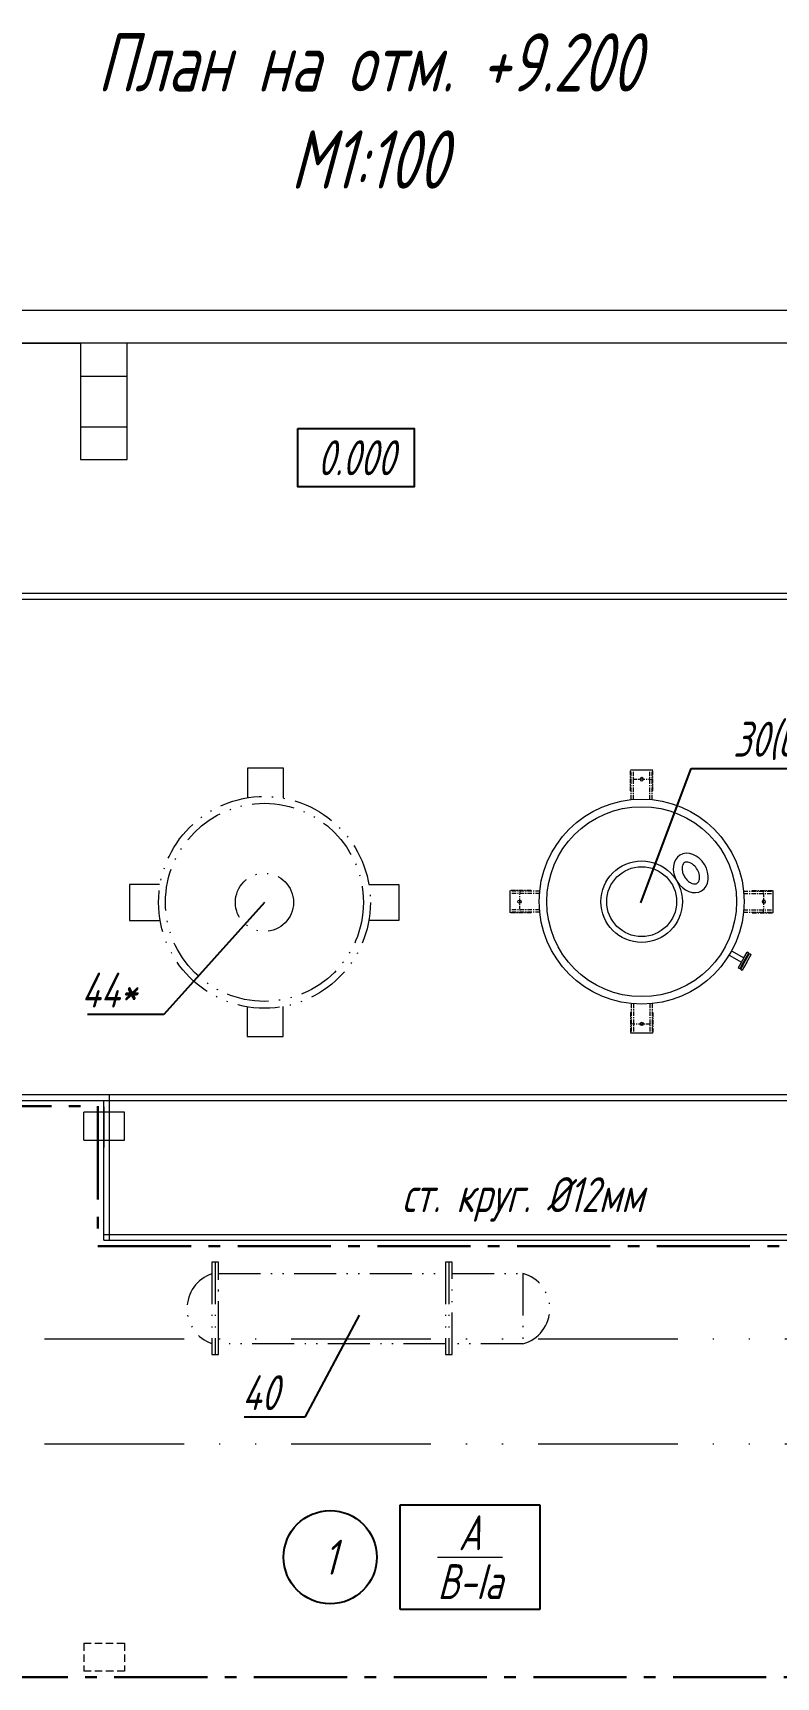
# Model space of a CAD drawing. Header units: millimetres. Extents: x -14296 to 10264, y -13087 to -5602.
# Drawn here: x -1665.4 to -1601.6, y -12946.4 to -12805.2 of the extents above; entities that cross this region are included whole.
import ezdxf
from ezdxf import colors
from ezdxf.entities.mleader import LeaderData, LeaderLine
from ezdxf.math import Vec2, Vec3

# ---------------------------------------------------------------- set-up
doc = ezdxf.new("R2010")
doc.units = ezdxf.units.MM
for name, pattern in [('ACAD_ISO12W100', [21, 12, -3, 0, -3, 0, -3]), ('CENTER2', [1.125, 0.75, -0.125, 0.125, -0.125]), ('gost6', [12, 8, -1.5, 1, -1.5]), ('HIDDEN', [9.525, 6.35, -3.175])]:
    doc.linetypes.add(name, pattern=pattern)
for name, color, linetype, lineweight in [('1', 4, 'Continuous', 15), ('Заземление (Сущ)', 6, 'gost6', 25), ('Линия выноска', 137, 'Continuous', 25), ('Рамка тонкая', 5, 'Continuous', 25), ('Строительный', 251, 'Continuous', 13), ('Текст', 7, 'Continuous', 20), ('Технологическое', 156, 'Continuous', 18)]:
    doc.layers.add(name, color=color, linetype=linetype, lineweight=lineweight)
doc.styles.add('Simplex', font='simplex.shx', dxfattribs={"width": 0.7, "oblique": 15})
doc.linetypes.add('ограждение1', pattern='A,0.25,-0.1,[133,ltypeshp.shx,S=0.1,R=0,X=-0.1,Y=0],-0.1,1', length=1.45)

# ---------------------------------------------------------------- blocks, each defined once
blk = doc.blocks.new('_None')

msp = doc.modelspace()

# ---------------------------------------------------------------- linework, layer by layer
at = {"layer": '1', "color": 3}
msp.add_line((-1659.30741, -12897.43588), (-1659.30741, -12900.92021), dxfattribs=at)
at = {"layer": 'Заземление (Сущ)', "lineweight": 30}
for p, q in [((-1719.80741, -12897.37681), (-1659.80741, -12897.37681)), ((-1659.80741, -12897.37681), (-1659.80741, -12909.37681)), ((-1659.80741, -12909.37681), (-1555.87953, -12909.37681)), ((-1778.40741, -12946.37681), (-1597.80741, -12946.37681))]:
    msp.add_line(p, q, dxfattribs=at)
at = {"layer": 'Рамка тонкая'}
for p, q in [((-1633.86045, -12931.58392), (-1621.86045, -12931.58392)), ((-1633.86045, -12940.58392), (-1633.86045, -12931.58392)), ((-1621.86045, -12931.58392), (-1621.86045, -12940.58392)), ((-1621.86045, -12940.58392), (-1633.86045, -12940.58392))]:
    msp.add_line(p, q, dxfattribs=at)
msp.add_lwpolyline([(-1642.64508, -12839.21372), (-1632.64508, -12839.21372), (-1632.64508, -12844.21372), (-1642.64508, -12844.21372)], close=True, dxfattribs=at)
msp.add_circle((-1639.86045, -12936.08392), 4, dxfattribs=at)
at = {"layer": 'Строительный'}
for p, q in [((-1589.60645, -12829.06534), (-1719.30741, -12829.07681)), ((-1719.30741, -12831.87681), (-1661.30741, -12831.87681)), ((-1597.30741, -12831.87681), (-1719.30741, -12831.87681)), ((-1657.30741, -12831.87681), (-1661.30741, -12831.87681)), ((-1661.30741, -12831.87681), (-1661.30741, -12841.87681)), ((-1657.30741, -12841.87681), (-1657.30741, -12831.87681)), ((-1661.30741, -12834.70264), (-1657.30741, -12834.70264)), ((-1661.30741, -12839.05098), (-1657.30741, -12839.05098)), ((-1661.30741, -12841.87681), (-1657.30741, -12841.87681)), ((-1661.03241, -12900.27681), (-1661.03241, -12897.87681)), ((-1657.53241, -12897.87681), (-1661.03241, -12897.87681)), ((-1657.53241, -12900.27681), (-1657.53241, -12897.87681)), ((-1661.03241, -12900.27681), (-1657.53241, -12900.27681))]:
    msp.add_line(p, q, dxfattribs=at)
at = {"layer": 'Строительный', "linetype": 'ограждение1', "ltscale": 3}
for p, q in [((-1597.80741, -12853.37681), (-1779.40741, -12853.37681)), ((-1718.80741, -12896.37681), (-1555.30741, -12896.37681)), ((-1658.80741, -12908.87681), (-1658.80741, -12896.37681)), ((-1659.30741, -12908.37681), (-1554.87953, -12908.37681))]:
    msp.add_line(p, q, dxfattribs=at)
at = {"layer": 'Строительный', "ltscale": 0.3}
for p, q in [((-1597.30741, -12853.87681), (-1721.30741, -12853.87681)), ((-1719.30741, -12896.87681), (-1555.30741, -12896.87681)), ((-1659.30741, -12908.87681), (-1659.30741, -12896.87681)), ((-1659.30741, -12908.87681), (-1555.37953, -12908.87681))]:
    msp.add_line(p, q, dxfattribs=at)
at = {"layer": 'Строительный', "color": 0, "linetype": 'ACAD_ISO12W100'}
for p, q in [((-1419.20741, -12917.37681), (-1779.40741, -12917.37681)), ((-1419.20741, -12926.37681), (-1779.40741, -12926.37681))]:
    msp.add_line(p, q, dxfattribs=at)
at = {"layer": 'Строительный', "linetype": 'HIDDEN', "ltscale": 0.1}
for p, q in [((-1661.03241, -12943.47681), (-1657.53241, -12943.47681)), ((-1661.03241, -12943.47681), (-1661.03241, -12945.87681)), ((-1657.53241, -12943.47681), (-1657.53241, -12945.87681)), ((-1657.53241, -12945.87681), (-1661.03241, -12945.87681))]:
    msp.add_line(p, q, dxfattribs=at)
at = {"layer": 'Технологическое', "linetype": 'CENTER2', "ltscale": 0.5}
for p, q in [((-1614.05741, -12870.31646), (-1614.05741, -12868.51646)), ((-1614.00741, -12871.0626), (-1614.00741, -12868.51646)), ((-1613.80741, -12871.0626), (-1613.80741, -12868.51646)), ((-1612.40741, -12871.0626), (-1612.40741, -12868.51646)), ((-1612.20741, -12871.0626), (-1612.20741, -12868.51646)), ((-1612.15741, -12870.31646), (-1612.15741, -12868.51646)), ((-1622.60741, -12878.86646), (-1624.40741, -12878.86646)), ((-1621.86126, -12878.91646), (-1624.40741, -12878.91646)), ((-1621.86126, -12879.11646), (-1624.40741, -12879.11646)), ((-1604.35355, -12878.91646), (-1601.80741, -12878.91646)), ((-1604.35355, -12879.11646), (-1601.80741, -12879.11646)), ((-1603.60741, -12878.86646), (-1601.80741, -12878.86646)), ((-1621.86126, -12880.51646), (-1624.40741, -12880.51646)), ((-1621.86126, -12880.71646), (-1624.40741, -12880.71646)), ((-1622.60741, -12880.76646), (-1624.40741, -12880.76646)), ((-1604.35355, -12880.51646), (-1601.80741, -12880.51646)), ((-1604.35355, -12880.71646), (-1601.80741, -12880.71646)), ((-1603.60741, -12880.76646), (-1601.80741, -12880.76646)), ((-1614.05741, -12889.31646), (-1614.05741, -12891.11646)), ((-1614.00741, -12888.57031), (-1614.00741, -12891.11646)), ((-1613.80741, -12888.57031), (-1613.80741, -12891.11646)), ((-1612.40741, -12888.57031), (-1612.40741, -12891.11646)), ((-1612.20741, -12888.57031), (-1612.20741, -12891.11646)), ((-1612.15741, -12889.31646), (-1612.15741, -12891.11646))]:
    msp.add_line(p, q, dxfattribs=at)
at = {"layer": 'Технологическое'}
for p, q in [((-1612.15741, -12868.51646), (-1614.05741, -12868.51646)), ((-1614.00741, -12870.31646), (-1614.05741, -12870.31646)), ((-1612.15741, -12870.31646), (-1612.20741, -12870.31646)), ((-1624.40741, -12880.76646), (-1624.40741, -12878.86646)), ((-1622.60741, -12878.91646), (-1622.60741, -12878.86646)), ((-1603.60741, -12878.91646), (-1603.60741, -12878.86646)), ((-1601.80741, -12880.76646), (-1601.80741, -12878.86646)), ((-1622.60741, -12880.76646), (-1622.60741, -12880.71646)), ((-1603.60741, -12880.76646), (-1603.60741, -12880.71646)), ((-1614.00741, -12889.31646), (-1614.05741, -12889.31646)), ((-1614.00741, -12889.31646), (-1614.05741, -12889.31646)), ((-1612.15741, -12889.31646), (-1612.20741, -12889.31646)), ((-1612.15741, -12891.11646), (-1614.05741, -12891.11646))]:
    msp.add_line(p, q, dxfattribs=at)
at = {"layer": 'Технологическое', "ltscale": 0.3}
for p, q in [((-1605.59704, -12884.40278), (-1604.53664, -12885.01499)), ((-1605.38035, -12884.02747), (-1604.31996, -12884.63969)), ((-1604.31996, -12884.63969), (-1604.81765, -12885.50172)), ((-1604.53141, -12885.33096), (-1603.89821, -12884.23422)), ((-1604.08818, -12885.02371), (-1604.47753, -12885.69809)), ((-1604.45709, -12885.2564), (-1604.03388, -12884.52338)), ((-1604.4219, -12885.27671), (-1603.83957, -12884.26808)), ((-1604.31996, -12884.63969), (-1604.03895, -12884.15296)), ((-1604.08818, -12885.02371), (-1603.69883, -12884.34933)), ((-1604.07112, -12884.58788), (-1604.03594, -12884.6082)), ((-1604.04371, -12884.48624), (-1604.03388, -12884.52338)), ((-1603.89821, -12884.23422), (-1604.03895, -12884.15296)), ((-1603.83957, -12884.26808), (-1603.69883, -12884.34933)), ((-1604.67691, -12885.58297), (-1604.81765, -12885.50172)), ((-1604.53472, -12885.33668), (-1604.67691, -12885.58297)), ((-1604.4219, -12885.27671), (-1604.61827, -12885.61683)), ((-1604.61827, -12885.61683), (-1604.47753, -12885.69809)), ((-1604.53141, -12885.33096), (-1604.53472, -12885.33668)), ((-1604.53141, -12885.33096), (-1604.49433, -12885.3209)), ((-1604.45709, -12885.2564), (-1604.49433, -12885.3209)), ((-1604.45709, -12885.2564), (-1604.4219, -12885.27671))]:
    msp.add_line(p, q, dxfattribs=at)
at = {"layer": 'Технологическое', "linetype": 'ACAD_ISO12W100', "ltscale": 0.3}
for p, q in [((-1646.98241, -12891.393), (-1643.8942, -12891.38807)), ((-1649.74162, -12910.77257), (-1649.74162, -12918.69376)), ((-1629.66941, -12910.77257), (-1629.66941, -12918.69376))]:
    msp.add_line(p, q, dxfattribs=at)
for points in [[(-1643.86266, -12870.93227), (-1643.86266, -12868.3555), (-1646.95093, -12868.3555), (-1646.95093, -12870.8976)], [(-1654.51285, -12878.33268), (-1657.08962, -12878.33268), (-1657.08962, -12881.42094), (-1654.54752, -12881.42094)], [(-1636.54923, -12878.33268), (-1633.97246, -12878.33268), (-1633.97246, -12881.42094), (-1636.51456, -12881.42094)], [(-1646.98241, -12888.8509), (-1646.98241, -12888.8509), (-1646.98241, -12891.393)], [(-1643.8942, -12891.38807), (-1643.89829, -12888.82783)], [(-1629.95319, -12917.76433), (-1649.45784, -12917.76433), (-1649.45784, -12911.73363), (-1629.95319, -12911.73363)], [(-1629.38563, -12911.73363), (-1623.31736, -12911.73363), (-1623.31736, -12917.76433), (-1629.38563, -12917.76433)]]:
    msp.add_lwpolyline(points, dxfattribs=at)
for points in [[(-1649.45784, -12910.77257), (-1650.0254, -12910.77257), (-1650.0254, -12918.69376), (-1649.45784, -12918.69376)], [(-1629.38563, -12910.77257), (-1629.95319, -12910.77257), (-1629.95319, -12918.69376), (-1629.38563, -12918.69376)]]:
    msp.add_lwpolyline(points, close=True, dxfattribs=at)
for radius in [9.0945, 8.5, 2.5]:
    msp.add_circle((-1645.50741, -12879.87681), radius, dxfattribs=at)
at = {"layer": 'Технологическое'}
for radius in [8.8, 8.15, 3.5, 3]:
    msp.add_circle((-1613.10741, -12879.81646), radius, dxfattribs=at)
at = {"layer": 'Технологическое', "linetype": 'CENTER2', "ltscale": 0.5}
for start, end in [(84.8089974, 95.1910026), (174.8089974, 185.1910026), (354.8089974, 5.1910026), (264.8089974, 275.1910026)]:
    msp.add_arc((-1613.10741, -12879.81646), 10.5, start, end, dxfattribs=at)
at = {"layer": 'Технологическое', "linetype": 'ACAD_ISO12W100', "ltscale": 0.3}
for centre, radius, start, end in [((-1648.98641, -12914.7498), 3.1733, 109.1119265, 250.8880735), ((-1624.11459, -12914.74898), 3.11896, 284.8096407, 75.1903593)]:
    msp.add_arc(centre, radius, start, end, dxfattribs=at)
at = {"layer": 'Технологическое', "extrusion": (0, 0, -1)}
msp.add_ellipse((-1608.88865, -12877.35272), major_axis=(-0.9339, 1.52881), ratio=0.771002871, dxfattribs=at)
at = {"layer": 'Технологическое'}
for points, knots in [([(-1612.96465, -12869.31646), (-1612.97178, -12869.50063), (-1613.23362, -12869.51329), (-1613.24512, -12869.31646), (-1613.23362, -12869.11971), (-1612.97178, -12869.13228), (-1612.96465, -12869.31646)], [0, 0, 0, 0, 1, 1, 1, 2, 2, 2, 2]), ([(-1609.43158, -12876.46394), (-1609.39715, -12876.4429), (-1609.35861, -12876.42774), (-1609.26097, -12876.41085), (-1609.20147, -12876.4097), (-1609.06144, -12876.43367), (-1608.98123, -12876.45915), (-1608.81305, -12876.54316), (-1608.72534, -12876.60166), (-1608.51767, -12876.78351), (-1608.4033, -12876.92485), (-1608.23108, -12877.23493), (-1608.17363, -12877.40301), (-1608.12492, -12877.71312), (-1608.1337, -12877.85385), (-1608.18413, -12878.04674), (-1608.21759, -12878.11092), (-1608.28851, -12878.20303), (-1608.32531, -12878.23243), (-1608.41171, -12878.27588), (-1608.46318, -12878.29039), (-1608.59892, -12878.29439), (-1608.68327, -12878.28251), (-1608.87244, -12878.21416), (-1608.9765, -12878.15748), (-1609.17825, -12877.99997), (-1609.27562, -12877.89936), (-1609.44152, -12877.67059), (-1609.50992, -12877.54264), (-1609.60565, -12877.28436), (-1609.63287, -12877.15428), (-1609.64773, -12876.91885), (-1609.63544, -12876.81401), (-1609.58818, -12876.64705), (-1609.55417, -12876.58528), (-1609.4911, -12876.50725), (-1609.46277, -12876.48299), (-1609.43158, -12876.46394)], [0, 0, 0, 0, 0.296332918, 0.296332918, 0.592665836, 0.592665836, 0.888998754, 0.888998754, 1.185331672, 1.185331672, 1.62448016, 1.62448016, 2.063628649, 2.063628649, 2.502777137, 2.502777137, 2.853976528, 2.853976528, 3.205175919, 3.205175919, 3.55637531, 3.55637531, 3.907574701, 3.907574701, 4.258774092, 4.258774092, 4.609973483, 4.609973483, 4.961172874, 4.961172874, 5.312372265, 5.312372265, 5.663571656, 5.663571656, 6.014771047, 6.014771047, 6.283185307, 6.283185307, 6.283185307, 6.283185307]), ([(-1623.60741, -12879.95921), (-1623.42323, -12879.95208), (-1623.41058, -12879.69024), (-1623.60741, -12879.67875), (-1623.80416, -12879.69024), (-1623.79158, -12879.95208), (-1623.60741, -12879.95921)], [0, 0, 0, 0, 1, 1, 1, 2, 2, 2, 2]), ([(-1602.60741, -12879.95921), (-1602.79158, -12879.95208), (-1602.80424, -12879.69024), (-1602.60741, -12879.67875), (-1602.41066, -12879.69024), (-1602.42323, -12879.95208), (-1602.60741, -12879.95921)], [0, 0, 0, 0, 1, 1, 1, 2, 2, 2, 2]), ([(-1612.96465, -12890.31646), (-1612.97178, -12890.13228), (-1613.23362, -12890.11963), (-1613.24512, -12890.31646), (-1613.23362, -12890.51321), (-1612.97178, -12890.50063), (-1612.96465, -12890.31646)], [0, 0, 0, 0, 1, 1, 1, 2, 2, 2, 2])]:
    msp.add_open_spline(points, degree=3, knots=knots, dxfattribs=at)

# ---------------------------------------------------------------- texts
at = {"layer": 'Текст', "lineweight": 35, "insert": (-1636.55322, -12811.9473), "char_height": 5, "width": 74.4332076, "attachment_point": 5, "style": 'Simplex'}
msp.add_mtext('План на отм. +9.200\\PМ1:100', dxfattribs=at)
at = {"layer": 'Текст', "char_height": 3, "attachment_point": 5, "style": 'Simplex'}
for s, insert, width in [('{\\W0.7;0.000}', (-1637.64508, -12841.71372), 10), ('{\\W0.7;ст. круг. %%C12мм}', (-1623.31736, -12905.37681), 43.7026451), ('\\A1;\\SА/В-Iа;', (-1627.86045, -12936.08392), 12), ('1', (-1639.86045, -12936.08392), 8)]:
    msp.add_mtext(s, dxfattribs=dict(at, insert=insert, width=width))

# ---------------------------------------------------------------- leaders
at = {"layer": 'Линия выноска'}
ml = msp.add_multileader_mtext('Standard', dxfattribs=at)
ml.set_content('{\\W0.7;30(С.2)}', color=2, style='Simplex')
ml.set_leader_properties()
ml.set_arrow_properties(name='NONE')
ml.build(insert=Vec2(0, 0))
ml.multileader.update_dxf_attribs({"text_left_attachment_type": 6, "text_right_attachment_type": 6, "dogleg_length": 0})
ctx = ml.context
ctx.base_point, ctx.char_height, ctx.plane_origin = Vec3(-1608.85066, -12868.37394), 3, Vec3(-1524.02502, -12903.26676)
ctx.left_attachment, ctx.right_attachment, ctx.text_align_type = 6, 6, 1
notes = []
notes.append((ctx, [(1, (1, 1, 0), (-1608.85066, -12868.37394), (1, 0), 0, [(1, [(-1613.16747, -12879.92687)], 0, [])])]))
ctx.mtext.insert, ctx.mtext.alignment, ctx.mtext.flow_direction = Vec3(-1601.12099, -12864.37394), 2, 5
ml = msp.add_multileader_mtext('Standard', dxfattribs=at)
ml.set_content('{\\W0.7;44*}', color=2, style='Simplex')
ml.set_leader_properties()
ml.set_arrow_properties(name='NONE')
ml.build(insert=Vec2(0, 0))
ml.multileader.update_dxf_attribs({"text_left_attachment_type": 6, "text_right_attachment_type": 6, "dogleg_length": 0})
ctx = ml.context
ctx.base_point, ctx.char_height, ctx.plane_origin = Vec3(-1663.57237, -12889.50882), 3, Vec3(-1634.98366, -12912.19658)
ctx.left_attachment, ctx.right_attachment, ctx.text_align_type = 6, 6, 1
notes.append((ctx, [(0, (1, 1, 0), (-1654.15131, -12889.50882), (-1, 0), 0, [(1, [(-1645.50741, -12879.87681)], 0, [])])]))
ctx.mtext.insert, ctx.mtext.alignment, ctx.mtext.flow_direction = Vec3(-1658.86184, -12885.90882), 2, 5
ml = msp.add_multileader_mtext('Standard', dxfattribs=at)
ml.set_content('{\\W0.7;40}', color=2, style='Simplex')
ml.set_leader_properties()
ml.set_arrow_properties(name='NONE')
ml.build(insert=Vec2(0, 0))
ml.multileader.update_dxf_attribs({"text_left_attachment_type": 6, "text_right_attachment_type": 6, "dogleg_length": 0})
ctx = ml.context
ctx.base_point, ctx.char_height, ctx.plane_origin = Vec3(-1649.7158, -12924.06165), 3, Vec3(-1622.86536, -12946.74941)
ctx.left_attachment, ctx.right_attachment, ctx.text_align_type = 6, 6, 1
notes.append((ctx, [(0, (1, 1, 0), (-1642.03301, -12924.06165), (-1, 0), 0, [(1, [(-1637.37723, -12915.29868)], 0, [])])]))
ctx.mtext.insert, ctx.mtext.alignment, ctx.mtext.flow_direction = Vec3(-1645.87441, -12920.46165), 2, 5
for ctx, leaders in notes:
    for number, flags, end, landing, length, lines in leaders:
        leader = LeaderData()
        leader.index, (leader.has_last_leader_line, leader.has_dogleg_vector, leader.attachment_direction) = number, flags
        leader.last_leader_point, leader.dogleg_vector, leader.dogleg_length = Vec3(end), Vec3(landing), length
        for number, points, colour, breaks in lines:
            line = LeaderLine()
            line.index, line.vertices, line.color, line.breaks = number, Vec3.list(points), colors.encode_raw_color(colour), breaks
            leader.lines.append(line)
        ctx.leaders.append(leader)

doc.saveas('drawing.dxf')
